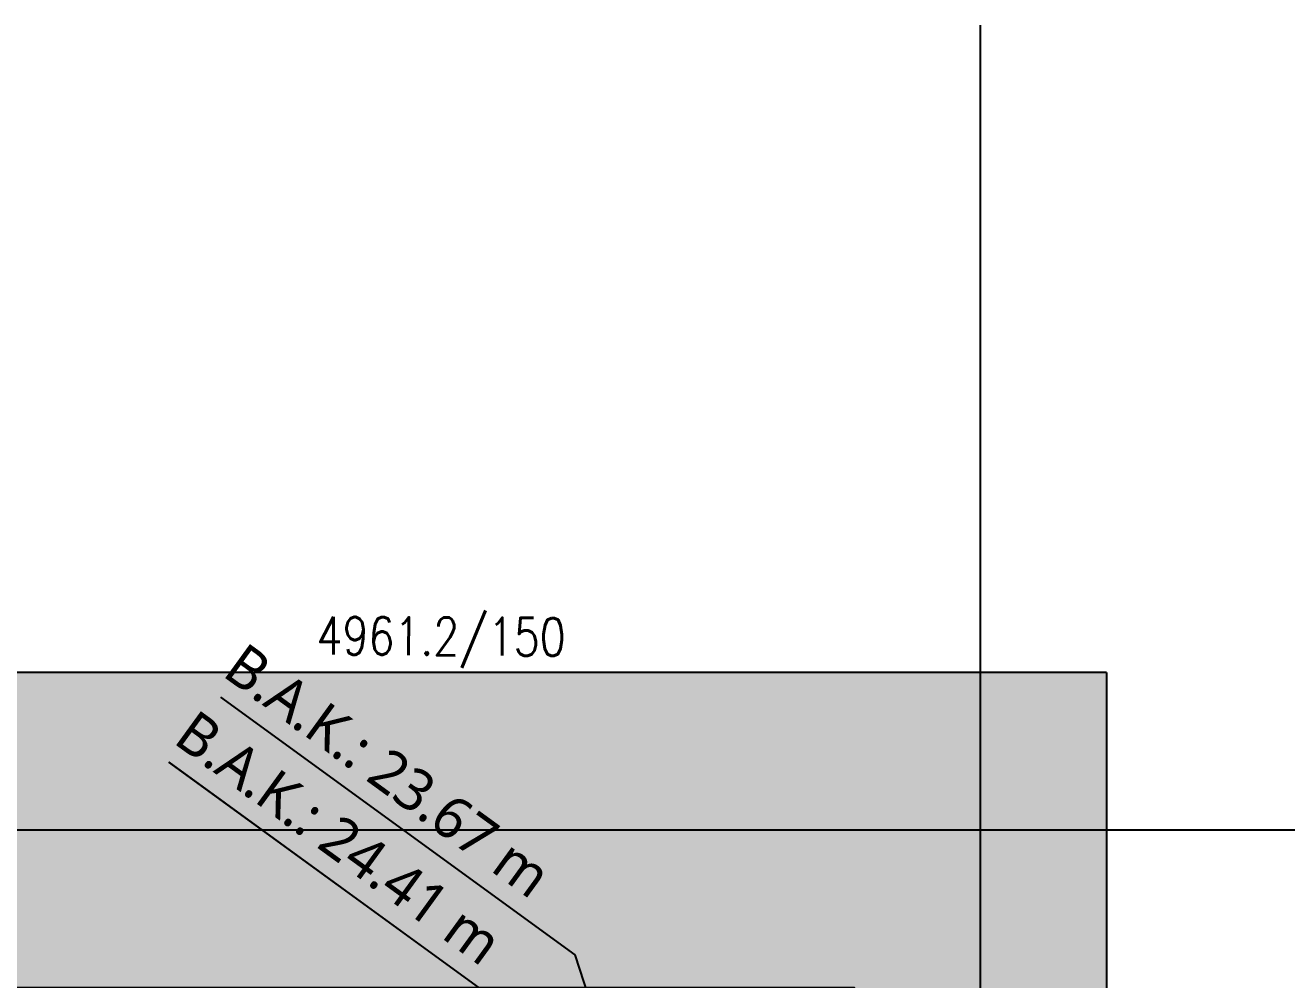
# Model space of a CAD drawing. Header units: millimetres. Extents: x 400392 to 401374, y 4543900 to 4544115.
# Drawn here: x 400811.93 to 400817.94, y 4544034.56 to 4544039.1 of the extents above; entities that cross this region are included whole.
import ezdxf
from ezdxf.enums import TextEntityAlignment as Align

# ---------------------------------------------------------------- set-up
doc = ezdxf.new("R2010")
doc.units = ezdxf.units.MM
doc.linetypes.add('AKS', pattern=[3, 2.5, -0.25, 0, -0.25])
doc.layers.add('A-DETL-GENF', color=92, linetype='Continuous', lineweight=9)
for name, color, linetype in [('aks prota', 2, 'AKS'), ('kolon tarama prota', 252, 'Continuous'), ('lperde prota', 4, 'Continuous'), ('perde prota', 1, 'Continuous')]:
    doc.layers.add(name, color=color, linetype=linetype)
doc.styles.add('Segoe UI Light_1', font='', dxfattribs={"height": 200})
doc.styles.add('tkolon', font='romanstw.shx')
doc.styles.get('Segoe UI Light_1').set_extended_font_data('Segoe UI Light')

# ---------------------------------------------------------------- blocks, each defined once
blk = doc.blocks.new('+24.06 mekanik')
at = {"layer": 'kolon tarama prota', "color": 253}
for p, q in [((103931.9, 206483.1), (101848.2, 206483.1)), ((104333, 206191.1), (103931.9, 206483.1)), ((101830.1, 206087.7), (103530, 206087.7)), ((103824.9, 206087.7), (101830.1, 206087.7))]:
    blk.add_line(p, q, dxfattribs=at)
at = {"layer": 'kolon tarama prota', "color": 253, "style": 'Segoe UI Light_1'}
for s, p in [('B.A.K.: 23.67 m', (101786.5, 206569)), ('B.A.K.: 24.41 m', (101785.1, 206173.6))]:
    blk.add_text(s, height=200, dxfattribs=at).set_placement(p)

msp = doc.modelspace()

# ---------------------------------------------------------------- hatches: boundary and pattern name
at = {"layer": 'kolon tarama prota'}
h = msp.add_hatch(color=256, dxfattribs=at)
h.dxf.hatch_style = 1
h.paths.add_polyline_path([(400817.0787, 4544036.02), (400789.9937, 4544036.02), (400789.9937, 4544036.42), (400788.9937, 4544036.42), (400788.9937, 4544036.02), (400781.7937, 4544036.02), (400781.7937, 4544036.42), (400780.7937, 4544036.42), (400780.7937, 4544036.02), (400767.3823, 4544036.02), (400769.4469, 4544034.52), (400815.8787, 4544034.52), (400815.8787, 4544009.62), (400804.0302, 4544009.62), (400804.0302, 4544007.82), (400805.0302, 4544007.82), (400805.0302, 4544008.12), (400817.0787, 4544008.12), (400817.0787, 4544011.1641), (400817.4787, 4544011.1641), (400817.4787, 4544012.1641), (400817.0807, 4544012.1641), (400817.0807, 4544018.0141), (400817.4787, 4544018.0141), (400817.4787, 4544019.0141), (400817.0787, 4544019.0141)])

# ---------------------------------------------------------------- linework, layer by layer
at = {"layer": 'aks prota', "ltscale": 10}
for p, q in [((400816.4787, 4544004.2231), (400816.4787, 4544039.0963)), ((400826.849, 4544035.27), (400660.9298, 4544035.27))]:
    msp.add_line(p, q, dxfattribs=at)
at = {"layer": 'perde prota'}
for points in [[(400817.0787, 4544036.02), (400817.0787, 4544019.0141), (400817.4787, 4544019.0141), (400817.4787, 4544018.0141), (400817.0807, 4544018.0141), (400817.0807, 4544012.1641), (400817.4787, 4544012.1641), (400817.4787, 4544011.1641), (400817.0787, 4544011.1641), (400817.0787, 4544008.12), (400805.0302, 4544008.12), (400805.0302, 4544007.82), (400804.0302, 4544007.82), (400804.0302, 4544009.62), (400815.8787, 4544009.62), (400815.8787, 4544034.52), (400769.4469, 4544034.52), (400767.3823, 4544036.02), (400780.7937, 4544036.02)], [(400817.0787, 4544036.02), (400789.9937, 4544036.02)]]:
    msp.add_lwpolyline(points, dxfattribs=at)

# ---------------------------------------------------------------- block references
at = {"layer": 'A-DETL-GENF', "xscale": 0.001, "yscale": 0.001, "zscale": 0.001, "rotation": 323.9999999999982}
msp.add_blockref('+24.06 mekanik', (400609.1002, 4543928.7183), dxfattribs=at)

# ---------------------------------------------------------------- texts
at = {"layer": 'lperde prota', "style": 'tkolon', "width": 0.8}
msp.add_text('4961.2/150', height=0.18, rotation=359.63952, dxfattribs=at).set_placement((400813.3206, 4544036.1951), align=Align.MIDDLE_LEFT)

doc.saveas('drawing.dxf')
